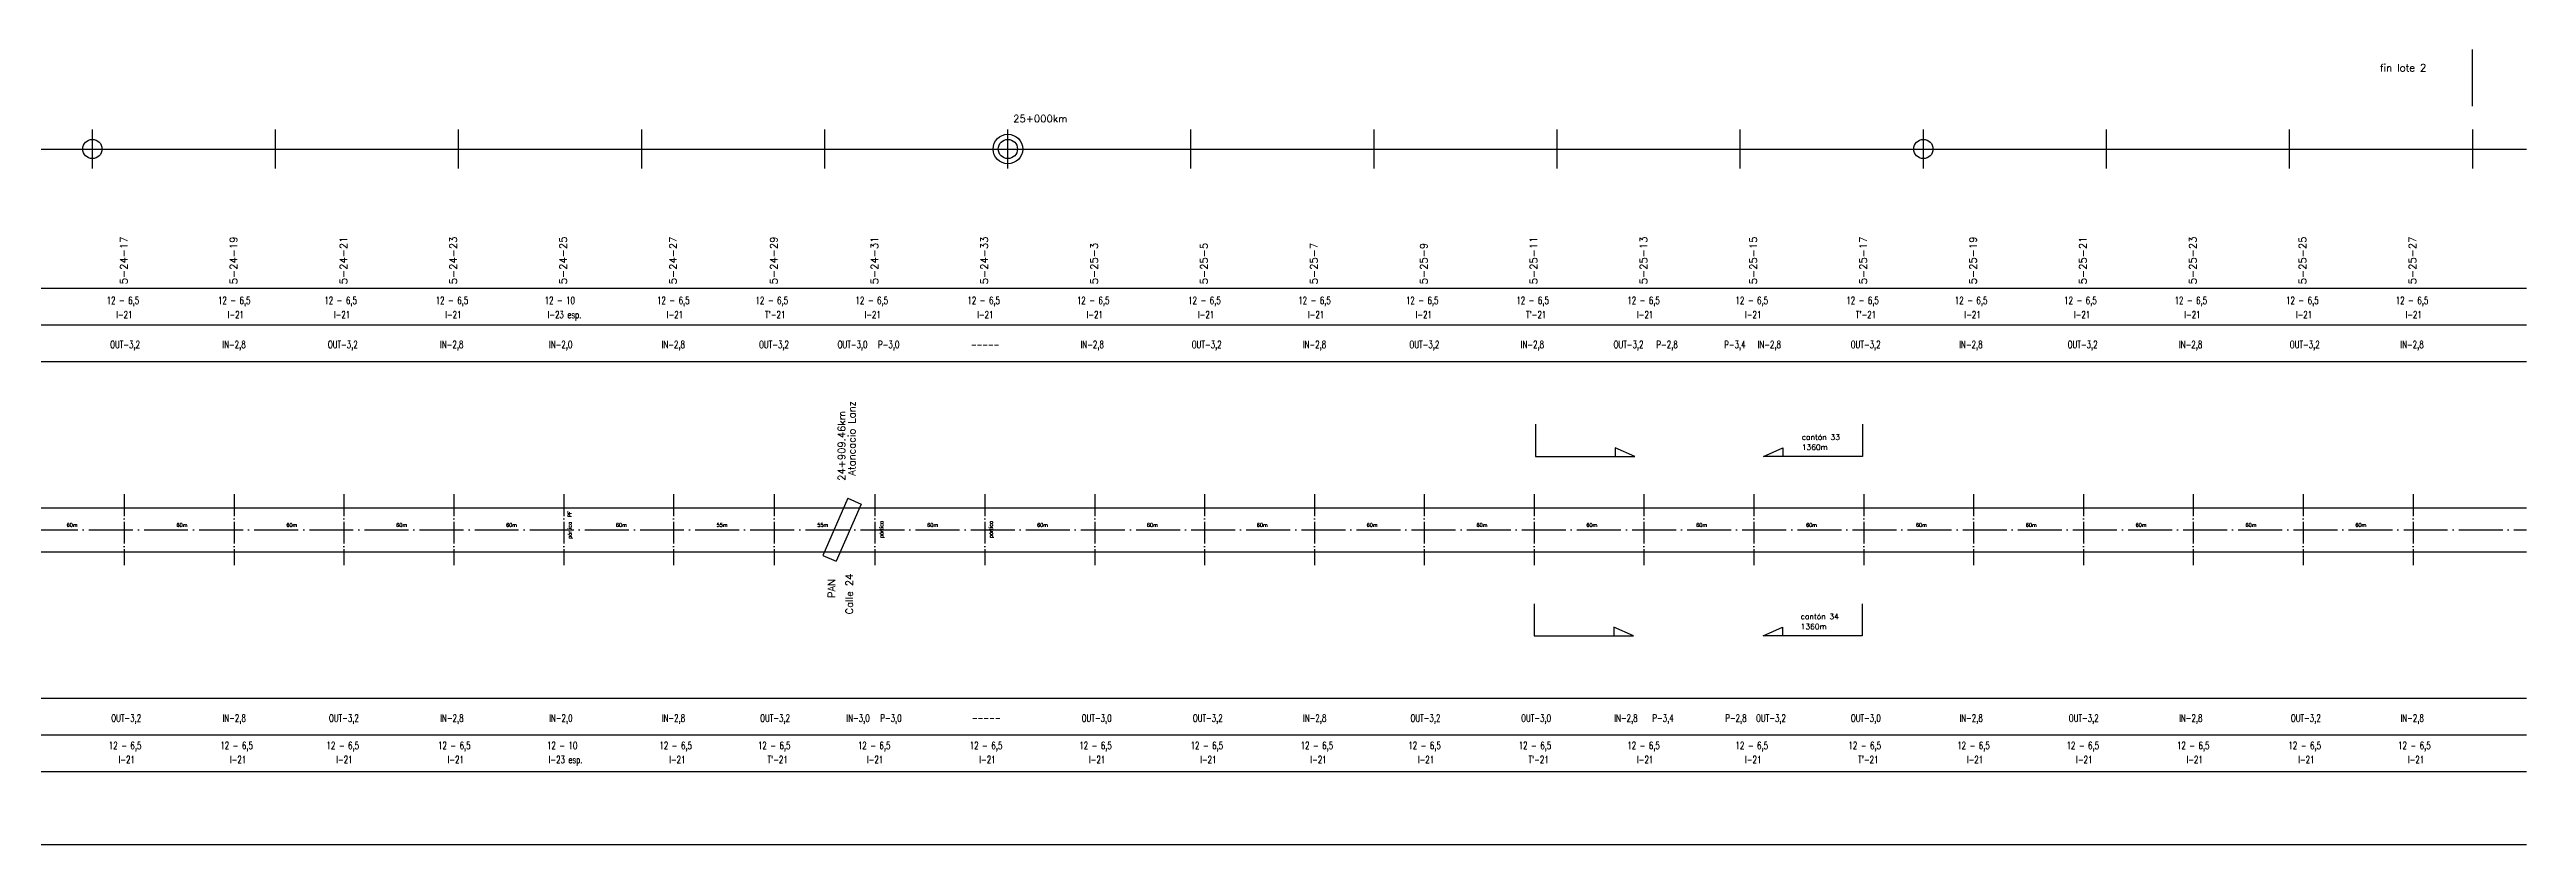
# Model space of a CAD drawing. Header units: millimetres. Extents: x 56 to 21898, y 145 to 1565.
# Drawn here: x 20545 to 21898, y 155 to 589 of the extents above; entities that cross this region are included whole.
import ezdxf

# ---------------------------------------------------------------- set-up
doc = ezdxf.new("R2010")
doc.units = ezdxf.units.MM
doc.linetypes.add('ACAD_ISO04W100', pattern=[30, 24, -3, 0, -3])
for name, color, linetype in [('catenaria via ascendente', 7, 'Continuous'), ('catenaria vía descendente', 7, 'Continuous'), ('Eje de entrevías', 1, 'Continuous'), ('longitud vano', 7, 'Continuous'), ('Nº de poste', 6, 'Continuous'), ('progresivas', 4, 'Continuous'), ('TEXTOS', 3, 'Continuous')]:
    doc.layers.add(name, color=color, linetype=linetype)
doc.styles.add('STYLE1', font='romans.shx')

msp = doc.modelspace()

# ---------------------------------------------------------------- linework, layer by layer
for p, q in [((21868, 558.5), (21868, 589.4)), ((20568.2, 524.4), (20568.2, 545.6)), ((20668.2, 524.4), (20668.2, 545.6)), ((20768.2, 524.4), (20768.2, 545.6)), ((20868.2, 524.4), (20868.2, 545.6)), ((20968.2, 524.4), (20968.2, 545.6)), ((21068.2, 524.4), (21068.2, 545.6)), ((21168.2, 524.4), (21168.2, 545.6)), ((21268.2, 524.4), (21268.2, 545.6)), ((21368.2, 524.4), (21368.2, 545.6)), ((21468.2, 524.4), (21468.2, 545.6)), ((21568.2, 524.4), (21568.2, 545.6)), ((21668.2, 524.4), (21668.2, 545.6)), ((21768.2, 524.4), (21768.2, 545.6)), ((21868.2, 524.4), (21868.2, 545.6)), ((68.2, 535), (21897.6, 535)), ((68.2, 459), (21897.6, 459)), ((68.2, 439), (21897.6, 439)), ((68.2, 419), (21897.6, 419)), ((21356.4, 384.6), (21356.4, 367.1)), ((21535, 384.6), (21535, 367.1)), ((21356.4, 367.1), (21410.6, 367.1)), ((21410.6, 367.1), (21399.9, 371.7)), ((21399.9, 371.7), (21399.9, 367.1)), ((21480.8, 367.1), (21491.5, 371.7)), ((21535, 367.1), (21480.8, 367.1)), ((21491.5, 371.7), (21491.5, 367.1)), ((20980.7, 344.2), (20967.2, 313)), ((20988.1, 341), (20974.5, 309.9)), ((20980.7, 344.2), (20988.1, 341)), ((20967.2, 313), (20974.5, 309.9)), ((21355.7, 286.5), (21355.7, 269.1)), ((21534.8, 286.5), (21534.8, 269.1)), ((21409.9, 269.1), (21399.2, 273.7)), ((21399.2, 273.7), (21399.2, 269.1)), ((21480.6, 269.1), (21491.3, 273.7)), ((21491.3, 273.7), (21491.3, 269.1)), ((21355.7, 269.1), (21409.9, 269.1)), ((21534.8, 269.1), (21480.6, 269.1)), ((68.2, 235), (21897.6, 235)), ((68.2, 215), (21897.6, 215)), ((68.2, 195), (21897.6, 195)), ((16907.9, 155), (21897.6, 155))]:
    msp.add_line(p, q)
at = {"linetype": 'ACAD_ISO04W100', "ltscale": 0.5}
for p, q in [((20585.6, 346.5), (20585.6, 307.6)), ((20645.6, 346.5), (20645.6, 307.6)), ((20705.6, 346.5), (20705.6, 307.6)), ((20765.6, 346.5), (20765.6, 307.6)), ((20825.6, 346.5), (20825.6, 307.6)), ((20885.6, 346.5), (20885.6, 307.6)), ((20940.6, 346.5), (20940.6, 307.6)), ((20995.6, 346.5), (20995.6, 307.6)), ((21055.6, 346.5), (21055.6, 307.6)), ((21115.6, 346.5), (21115.6, 307.6)), ((21175.6, 346.5), (21175.6, 307.6)), ((21235.6, 346.5), (21235.6, 307.6)), ((21295.6, 346.5), (21295.6, 307.6)), ((21355.6, 346.5), (21355.6, 307.6)), ((21415.6, 346.5), (21415.6, 307.6)), ((21475.6, 346.5), (21475.6, 307.6)), ((21535.6, 346.5), (21535.6, 307.6)), ((21595.6, 346.5), (21595.6, 307.6)), ((21655.6, 346.5), (21655.6, 307.6)), ((21715.6, 346.5), (21715.6, 307.6)), ((21775.6, 346.5), (21775.6, 307.6)), ((21835.6, 346.5), (21835.6, 307.6))]:
    msp.add_line(p, q, dxfattribs=at)
for centre, radius in [((21068.2, 535), 8.09), ((20568.2, 535), 5.24), ((21068.2, 535), 5.24), ((21568.2, 535), 5.24)]:
    msp.add_circle(centre, radius)
at = {"layer": 'catenaria via ascendente'}
msp.add_line((68.2, 339), (21897.6, 339), dxfattribs=at)
at = {"layer": 'catenaria vía descendente'}
msp.add_line((68.2, 315), (21897.6, 315), dxfattribs=at)
at = {"layer": 'Eje de entrevías', "linetype": 'ACAD_ISO04W100'}
msp.add_line((68.2, 327), (21897.6, 327), dxfattribs=at)

# ---------------------------------------------------------------- texts
at = {"layer": 'longitud vano', "linetype": 'Continuous', "style": 'STYLE1'}
for s, p in [('60m', (20554.1, 328.6)), ('60m', (20614.1, 328.6)), ('60m', (20674.1, 328.6)), ('60m', (20734.1, 328.6)), ('60m', (20794.1, 328.6)), ('60m', (20854.1, 328.6)), ('55m', (20909.1, 328.6)), ('55m', (20964.1, 328.6)), ('60m', (21024.1, 328.6)), ('60m', (21084.1, 328.6)), ('60m', (21144.1, 328.6)), ('60m', (21204.1, 328.6)), ('60m', (21264.1, 328.6)), ('60m', (21324.1, 328.6)), ('60m', (21384.1, 328.6)), ('60m', (21444.1, 328.6)), ('60m', (21504.1, 328.6)), ('60m', (21564.1, 328.6)), ('60m', (21624.1, 328.6)), ('60m', (21684.1, 328.6)), ('60m', (21744.1, 328.6)), ('60m', (21804.1, 328.6))]:
    msp.add_text(s, height=2, dxfattribs=at).set_placement(p)
at = {"layer": 'Nº de poste', "linetype": 'Continuous', "style": 'STYLE1'}
for s, p in [('5-24-17', (20587.3, 461.1)), ('5-24-19', (20647.3, 461.1)), ('5-24-21', (20707.3, 461.1)), ('5-24-23', (20767.3, 461.1)), ('5-24-25', (20827.3, 461.1)), ('5-24-27', (20887.3, 461.1)), ('5-24-29', (20942.3, 461.1)), ('5-24-31', (20997.3, 461.1)), ('5-24-33', (21057.3, 461.1)), ('5-25-3', (21117.3, 461.1)), ('5-25-5', (21177.3, 461.1)), ('5-25-7', (21237.3, 461.1)), ('5-25-9', (21297.3, 461.1)), ('5-25-11', (21357.3, 461.1)), ('5-25-13', (21417.3, 461.1)), ('5-25-15', (21477.3, 461.1)), ('5-25-17', (21537.3, 461.1)), ('5-25-19', (21597.3, 461.1)), ('5-25-21', (21657.3, 461.1)), ('5-25-23', (21717.3, 461.1)), ('5-25-25', (21777.3, 461.1)), ('5-25-27', (21837.3, 461.1))]:
    msp.add_text(s, height=4, rotation=90, dxfattribs=at).set_placement(p)
at = {"layer": 'progresivas', "linetype": 'Continuous', "style": 'STYLE1'}
msp.add_text('25+000km', height=4, dxfattribs=at).set_placement((21071.1, 549.6))
msp.add_text('24+909.46km', height=4, rotation=90, dxfattribs=at).set_placement((20979.4, 353.7))
at = {"layer": 'TEXTOS', "linetype": 'Continuous', "style": 'STYLE1'}
for s, height, p in [('fin lote 2', 4, (21817.5, 577.4)), ('cantón 33', 3, (21501.8, 376.1)), ('1360m', 3, (21501.8, 370.6)), ('cantón 34', 3, (21501.2, 278.1)), ('1360m', 3, (21501.2, 272.6))]:
    msp.add_text(s, height=height, dxfattribs=at).set_placement(p)
at = {"layer": 'TEXTOS', "linetype": 'Continuous', "style": 'STYLE1', "width": 0.7}
for s, p in [('12 - 6,5', (20576, 450.3)), ('I-21', (20581.2, 442.5)), ('12 - 6,5', (20636.8, 450.3)), ('I-21', (20642.1, 442.5)), ('12 - 6,5', (20694.9, 450.3)), ('I-21', (20700.1, 442.5)), ('12 - 6,5', (20755.7, 450.3)), ('I-21', (20760.9, 442.5)), ('12 - 10', (20815.2, 450.3)), ('I-23 esp.', (20816.8, 442.5)), ('12 - 6,5', (20876.6, 450.3)), ('I-21', (20881.9, 442.5)), ('12 - 6,5', (20930.4, 450.3)), ("T'-21", (20935.6, 442.5)), ('12 - 6,5', (20985, 450.3)), ('I-21', (20989.9, 442.5)), ('12 - 6,5', (21046.1, 450.3)), ('I-21', (21051.4, 442.5)), ('12 - 6,5', (21105.9, 450.3)), ('I-21', (21111.2, 442.5)), ('12 - 6,5', (21166.7, 450.3)), ('I-21', (21172, 442.5)), ('12 - 6,5', (21226.8, 450.3)), ('I-21', (21232.1, 442.5)), ('12 - 6,5', (21285.6, 450.3)), ('I-21', (21290.9, 442.5)), ('12 - 6,5', (21345.9, 450.3)), ("T'-21", (21351.2, 442.5)), ('12 - 6,5', (21406.5, 450.3)), ('I-21', (21411.8, 442.5)), ('12 - 6,5', (21465.6, 450.3)), ('I-21', (21470.8, 442.5)), ('12 - 6,5', (21526.1, 450.3)), ("T'-21", (21531.3, 442.5)), ('12 - 6,5', (21585.4, 450.3)), ('I-21', (21590.6, 442.5)), ('12 - 6,5', (21645.1, 450.3)), ('I-21', (21650.4, 442.5)), ('12 - 6,5', (21705.4, 450.3)), ('I-21', (21710.7, 442.5)), ('12 - 6,5', (21766.3, 450.3)), ('I-21', (21771.6, 442.5)), ('12 - 6,5', (21826.2, 450.3)), ('I-21', (21831.5, 442.5)), ('OUT-3,2', (20577.9, 426.2)), ('IN-2,8', (20639.2, 426.2)), ('OUT-3,2', (20696.8, 426.2)), ('IN-2,8', (20758.1, 426.2)), ('IN-2,0', (20817.6, 426.2)), ('IN-2,8', (20879.1, 426.2)), ('OUT-3,2', (20932.3, 426.2)), ('OUT-3,0', (20975.2, 426.2)), ('P-3,0', (20997.3, 426.2)), ('-----', (21048, 426.2)), ('IN-2,8', (21107.9, 426.2)), ('OUT-3,2', (21168.6, 426.2)), ('IN-2,8', (21229.3, 426.2)), ('OUT-3,2', (21287.5, 426.2)), ('IN-2,8', (21348.3, 426.2)), ('OUT-3,2', (21399, 426.2)), ('P-2,8', (21422.4, 426.2)), ('P-3,4', (21459.4, 426.2)), ('IN-2,8', (21477.7, 426.2)), ('OUT-3,2', (21528.5, 426.2)), ('IN-2,8', (21587.8, 426.2)), ('OUT-3,2', (21647, 426.2)), ('IN-2,8', (21707.8, 426.2)), ('OUT-3,2', (21768.3, 426.2)), ('IN-2,8', (21828.7, 426.2)), ('OUT-3,2', (20578.5, 222.1)), ('IN-2,8', (20639.3, 222.1)), ('OUT-3,2', (20697.4, 222.1)), ('IN-2,8', (20758.2, 222.1)), ('IN-2,0', (20817.7, 222.1)), ('IN-2,8', (20879.2, 222.1)), ('OUT-3,2', (20932.9, 222.1)), ('IN-3,0', (20980, 222.1)), ('P-3,0', (20998.5, 222.1)), ('-----', (21048.6, 222.1)), ('OUT-3,0', (21108.5, 222.1)), ('OUT-3,2', (21169.2, 222.1)), ('IN-2,8', (21229.4, 222.1)), ('OUT-3,2', (21288.1, 222.1)), ('OUT-3,0', (21348.5, 222.1)), ('IN-2,8', (21399.4, 222.1)), ('P-3,4', (21420.2, 222.1)), ('P-2,8', (21460, 222.1)), ('OUT-3,2', (21476.8, 222.1)), ('OUT-3,0', (21528.6, 222.1)), ('IN-2,8', (21587.9, 222.1)), ('OUT-3,2', (21647.6, 222.1)), ('IN-2,8', (21707.9, 222.1)), ('OUT-3,2', (21768.9, 222.1)), ('IN-2,8', (21828.8, 222.1)), ('12 - 6,5', (20577.2, 207.1)), ('I-21', (20582.5, 199.4)), ('12 - 6,5', (20638.1, 207.1)), ('I-21', (20643.3, 199.4)), ('12 - 6,5', (20696.1, 207.1)), ('I-21', (20701.4, 199.4)), ('12 - 6,5', (20757, 207.1)), ('I-21', (20762.2, 199.4)), ('12 - 10', (20816.5, 207.1)), ('I-23 esp.', (20817.4, 199.4)), ('12 - 6,5', (20877.9, 207.1)), ('I-21', (20883.2, 199.4)), ('12 - 6,5', (20931.7, 207.1)), ("T'-21", (20936.9, 199.4)), ('12 - 6,5', (20986.3, 207.1)), ('I-21', (20991.2, 199.4)), ('12 - 6,5', (21047.4, 207.1)), ('I-21', (21052.6, 199.4)), ('12 - 6,5', (21107.2, 207.1)), ('I-21', (21112.5, 199.4)), ('12 - 6,5', (21168, 207.1)), ('I-21', (21173.2, 199.4)), ('12 - 6,5', (21228.1, 207.1)), ('I-21', (21233.4, 199.4)), ('12 - 6,5', (21286.9, 207.1)), ('I-21', (21292.1, 199.4)), ('12 - 6,5', (21347.2, 207.1)), ("T'-21", (21352.5, 199.4)), ('12 - 6,5', (21406.5, 207.1)), ('I-21', (21411.8, 199.4)), ('12 - 6,5', (21465.6, 207.1)), ('I-21', (21470.8, 199.4)), ('12 - 6,5', (21527.3, 207.1)), ("T'-21", (21532.6, 199.4)), ('12 - 6,5', (21586.7, 207.1)), ('I-21', (21591.9, 199.4)), ('12 - 6,5', (21646.4, 207.1)), ('I-21', (21651.6, 199.4)), ('12 - 6,5', (21706.7, 207.1)), ('I-21', (21711.9, 199.4)), ('12 - 6,5', (21767.6, 207.1)), ('I-21', (21772.9, 199.4)), ('12 - 6,5', (21827.5, 207.1)), ('I-21', (21832.8, 199.4))]:
    msp.add_text(s, height=4, dxfattribs=at).set_placement(p)
at = {"layer": 'TEXTOS', "linetype": 'Continuous', "style": 'STYLE1'}
for s, p in [('Atancacio Lanz', (20984.9, 356.5)), ('PAN', (20973.9, 289.6)), ('Calle 24', (20983.6, 280.7))]:
    msp.add_text(s, height=4, rotation=90, dxfattribs=at).set_placement(p)
at = {"layer": 'TEXTOS', "color": 6, "linetype": 'Continuous', "style": 'STYLE1'}
for s, p in [('PF', (20829.9, 333.8)), ('pórtico', (20829.9, 322)), ('pórtico', (21000.1, 322.5)), ('pórtico', (21059.9, 322.5))]:
    msp.add_text(s, height=2, rotation=90, dxfattribs=at).set_placement(p)

doc.saveas('drawing.dxf')
